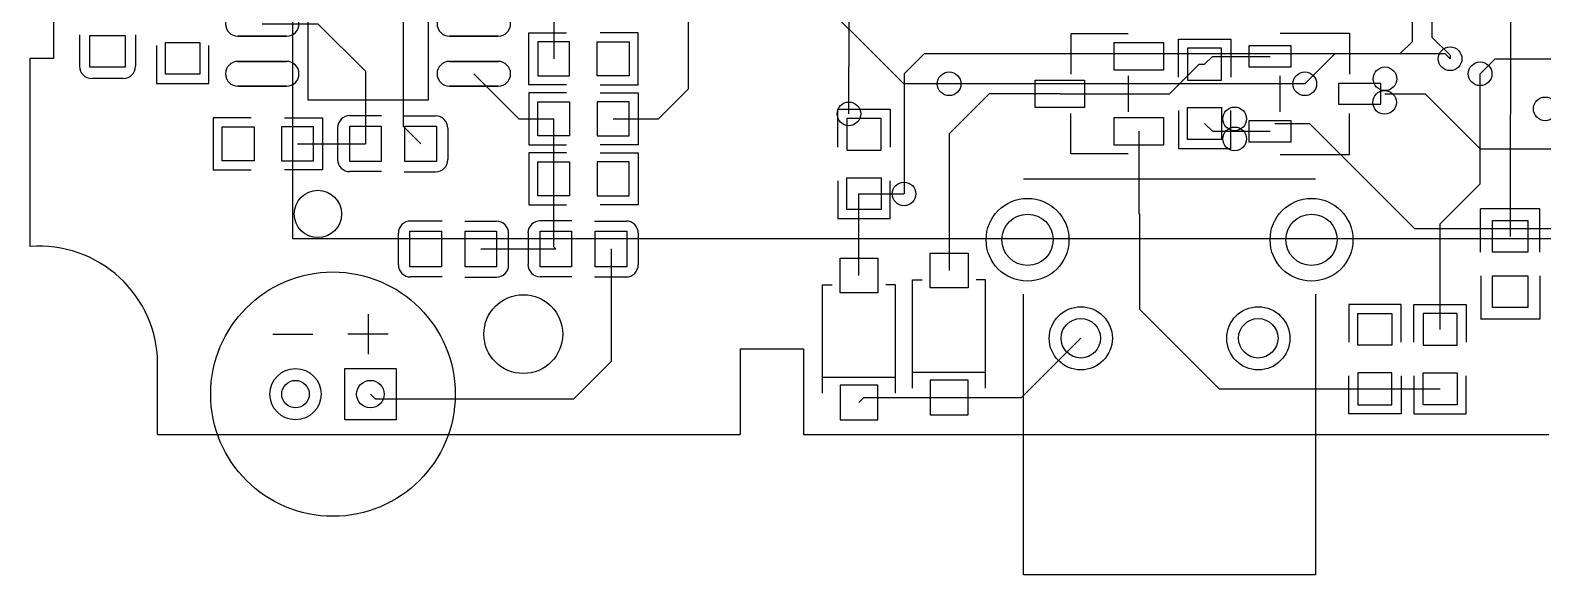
# Model space of a CAD drawing. Header units: millimetres. Extents: x -12.5 to 64.5, y -6.1 to 57.5.
# Drawn here: x -12.5 to 25.84, y -6.11 to 7.71 of the extents above; entities that cross this region are included whole.
import ezdxf

# ---------------------------------------------------------------- set-up
doc = ezdxf.new("R2010")
doc.units = ezdxf.units.MM

msp = doc.modelspace()

# ---------------------------------------------------------------- linework, layer by layer
for points in [[(-5.843, 2.413), (-5.843, 52.413), (63.357, 52.413), (63.357, 2.413), (-5.843, 2.413)], [(-5.458, 11.085), (-2.416, 11.085), (-2.416, 5.933), (-5.458, 5.933), (-5.458, 11.085)], [(-10.091, 7.574), (-10.091, 6.774), (-10.991, 6.774), (-10.991, 7.574)], [(-9.068, 7.397), (-8.204, 7.397), (-8.204, 6.591), (-9.068, 6.591)], [(-7.237, 7.559), (-6.002, 7.559)], [(-1.872, 7.559), (-0.637, 7.559)], [(1.174, 6.553), (1.174, 7.417), (0.368, 7.417), (0.368, 6.553)], [(1.874, 6.553), (1.874, 7.417), (2.68, 7.417), (2.68, 6.553)], [(14.98, 7.396), (16.23, 7.396), (16.23, 6.696), (14.98, 6.696)], [(18.396, 7.312), (18.396, 6.78), (19.466, 6.78), (19.466, 7.312)], [(-7.237, 6.919), (-6.002, 6.919)], [(-1.872, 6.919), (-0.637, 6.919)], [(16.84, 6.446), (17.704, 6.446), (17.704, 7.252), (16.84, 7.252)], [(-7.237, 6.289), (-6.002, 6.289)], [(-1.872, 6.289), (-0.637, 6.289)], [(12.98, 6.446), (14.23, 6.446), (14.23, 5.746), (12.98, 5.746)], [(20.666, 6.362), (20.666, 5.83), (21.736, 5.83), (21.736, 6.362)], [(1.174, 5.893), (1.174, 5.029), (0.368, 5.029), (0.368, 5.893)], [(1.874, 5.893), (1.874, 5.029), (2.68, 5.029), (2.68, 5.893)], [(8.204, 4.668), (9.068, 4.668), (9.068, 5.474), (8.204, 5.474)], [(14.98, 5.496), (16.23, 5.496), (16.23, 4.796), (14.98, 4.796)], [(16.84, 5.746), (17.704, 5.746), (17.704, 4.94), (16.84, 4.94)], [(18.396, 5.412), (18.396, 4.88), (19.466, 4.88), (19.466, 5.412)], [(-6.827, 5.258), (-6.827, 4.394), (-7.633, 4.394), (-7.633, 5.258)], [(-6.127, 5.258), (-6.127, 4.394), (-5.321, 4.394), (-5.321, 5.258)], [(-4.402, 5.276), (-3.602, 5.276), (-3.602, 4.376), (-4.402, 4.376)], [(-3.002, 5.276), (-2.202, 5.276), (-2.202, 4.376), (-3.002, 4.376)], [(1.174, 4.369), (1.174, 3.505), (0.368, 3.505), (0.368, 4.369)], [(1.874, 4.369), (1.874, 3.505), (2.68, 3.505), (2.68, 4.369)], [(8.204, 3.968), (9.068, 3.968), (9.068, 3.162), (8.204, 3.162)], [(25.469, 2.878), (25.469, 2.078), (24.569, 2.078), (24.569, 2.878)], [(-2.078, 1.709), (-2.878, 1.709), (-2.878, 2.609), (-2.078, 2.609)], [(-0.678, 1.709), (-1.478, 1.709), (-1.478, 2.609), (-0.678, 2.609)], [(0.424, 2.609), (1.224, 2.609), (1.224, 1.709), (0.424, 1.709)], [(1.824, 2.609), (2.624, 2.609), (2.624, 1.709), (1.824, 1.709)], [(8.989, 1.043), (8.029, 1.043), (8.029, 1.923), (8.989, 1.923)], [(11.275, 1.17), (10.315, 1.17), (10.315, 2.05), (11.275, 2.05)], [(25.469, 1.478), (25.469, 0.678), (24.569, 0.678), (24.569, 1.478)], [(22.022, -0.285), (21.158, -0.285), (21.158, 0.521), (22.022, 0.521)], [(22.809, -0.285), (23.673, -0.285), (23.673, 0.521), (22.809, 0.521)], [(-3.226, -2.174), (-4.526, -2.174), (-4.526, -0.874), (-3.226, -0.874)], [(22.022, -0.985), (21.158, -0.985), (21.158, -1.791), (22.022, -1.791)], [(22.809, -0.985), (23.673, -0.985), (23.673, -1.791), (22.809, -1.791)], [(8.989, -1.297), (8.029, -1.297), (8.029, -2.177), (8.989, -2.177)], [(11.275, -1.17), (10.315, -1.17), (10.315, -2.05), (11.275, -2.05)]]:
    msp.add_lwpolyline(points, close=True)
for points in [[(2.278, 5.461), (3.428, 5.461), (4.19, 6.223), (4.19, 11.303), (4.19, 11.303)], [(21.844, 6.096), (22.86, 6.096), (24.257, 4.699), (41.401, 4.699), (44.449, 7.747), (44.449, 9.779)], [(-11.9, 7), (-11.9, 9)], [(-1.256, 9.144), (-2.668, 9.144), (-3.049, 8.763), (-3.049, 5.273), (-2.602, 4.826)], [(10.794, 6.35), (9.651, 6.35), (6.857, 9.144), (5.968, 9.144)], [(0.771, 8.636), (0.771, 6.985)], [(22.532, 8.674), (22.532, 7.417), (22.224, 7.112), (20.573, 7.112), (19.811, 6.35)], [(23.032, 8.674), (23.032, 7.536), (23.494, 7.074), (23.494, 6.985)], [(25.031, 8.674), (25.018, 2.479)], [(-6.62, 7.874), (-5.208, 7.874), (-4.001, 6.668), (-4.001, 4.826)], [(8.255, 5.588), (8.262, 8.001)], [(-11.251, 7.594), (-11.251, 6.794)], [(-9.831, 7.594), (-9.831, 6.794)], [(-9.297, 7.321), (-9.297, 6.362), (-7.975, 6.362), (-7.975, 7.321)], [(1.098, 6.324), (0.139, 6.324), (0.139, 7.646), (1.098, 7.646)], [(1.95, 6.324), (2.909, 6.324), (2.909, 7.646), (1.95, 7.646)], [(15.331, 7.622), (13.879, 7.622), (13.879, 6.591)], [(16.611, 6.522), (16.611, 7.481), (17.933, 7.481), (17.933, 6.522)], [(19.19, 7.632), (20.942, 7.632), (20.942, 6.591)], [(-12.5, 7), (-11.9, 7)], [(-12.5, 2.221), (-12.5, 7)], [(23.494, 6.985), (23.367, 7.112), (10.159, 7.112), (9.652, 6.605), (9.652, 3.556)], [(17.271, 6.851), (17.469, 7.046), (18.93, 7.046)], [(24.257, 6.604), (24.638, 6.985), (33.909, 6.985), (33.909, 6.985)], [(-1.256, 6.604), (-0.113, 5.461), (0.771, 5.461)], [(13.606, 6.096), (16.382, 6.096), (17.137, 6.851), (17.271, 6.851)], [(15.331, 6.551), (15.331, 5.641)], [(19.19, 5.641), (19.19, 6.551)], [(23.24, 0.117), (23.24, 2.794), (24.256, 3.81), (24.256, 6.604)], [(-10.141, 6.484), (-10.941, 6.484)], [(19.812, 6.35), (10.795, 6.35)], [(1.098, 6.122), (0.139, 6.122), (0.139, 4.8), (1.098, 4.8)], [(1.95, 6.122), (2.909, 6.122), (2.909, 4.8), (1.95, 4.8)], [(13.606, 6.096), (11.81, 6.096), (10.794, 5.08), (10.794, 1.611)], [(-6.903, 5.487), (-7.862, 5.487), (-7.862, 4.165), (-6.903, 4.165)], [(-6.051, 5.487), (-5.092, 5.487), (-5.092, 4.165), (-6.051, 4.165)], [(-3.598, 5.541), (-4.398, 5.541)], [(-3.022, 5.536), (-2.222, 5.536)], [(0.825, 2.159), (0.771, 2.212), (0.771, 5.461)], [(7.975, 4.744), (7.975, 5.703), (9.297, 5.703), (9.297, 4.744)], [(15.331, 4.57), (13.879, 4.57), (13.879, 5.601)], [(16.611, 5.67), (16.611, 4.711), (17.933, 4.711), (17.933, 5.67)], [(19.19, 4.56), (20.942, 4.56), (20.942, 5.601)], [(-4.707, 5.232), (-4.707, 4.432)], [(-1.912, 5.226), (-1.912, 4.426)], [(15.605, 5.146), (15.605, 3.063), (15.62, 3.048), (15.62, 0.635), (17.645, -1.389), (23.24, -1.389)], [(17.271, 5.342), (17.469, 5.146), (18.93, 5.146)], [(34.652, 0.254), (34.652, 2.667), (22.605, 2.667), (19.938, 5.334), (19.049, 5.334)], [(-5.723, 4.826), (-4.001, 4.826)], [(1.098, 4.598), (0.139, 4.598), (0.139, 3.276), (1.098, 3.276)], [(1.95, 4.598), (2.909, 4.598), (2.909, 3.276), (1.95, 3.276)], [(-3.598, 4.122), (-4.398, 4.122)], [(-3.022, 4.116), (-2.222, 4.116)], [(7.975, 3.892), (7.975, 2.933), (9.297, 2.933), (9.297, 3.892)], [(12.683, 3.943), (20.083, 3.943)], [(8.508, 1.484), (8.508, 3.556), (9.651, 3.556)], [(24.269, 2.078), (24.269, 3.179)], [(25.769, 3.178), (24.269, 3.178)], [(25.769, 2.078), (25.769, 3.179)], [(-2.058, 2.869), (-2.858, 2.869)], [(-1.482, 2.863), (-0.682, 2.863)], [(1.228, 2.874), (0.428, 2.874)], [(1.804, 2.869), (2.604, 2.869)], [(-3.168, 1.759), (-3.168, 2.559)], [(-0.373, 1.753), (-0.373, 2.553)], [(0.119, 2.565), (0.119, 1.765)], [(2.914, 2.559), (2.914, 1.759)], [(2.224, 2.159), (2.224, -0.696), (1.269, -1.651), (-3.75, -1.651), (-3.877, -1.524)], [(-1.078, 2.159), (0.825, 2.159)], [(-2.058, 1.449), (-2.858, 1.449)], [(-1.482, 1.444), (-0.682, 1.444)], [(1.228, 1.455), (0.428, 1.455)], [(1.804, 1.449), (2.604, 1.449)], [(7.583, -1.503), (7.583, 1.249)], [(7.583, 1.249), (7.826, 1.249)], [(9.435, 1.249), (9.192, 1.249)], [(9.435, -1.503), (9.435, 1.249)], [(9.869, -1.376), (9.869, 1.376)], [(9.869, 1.376), (10.112, 1.376)], [(11.721, 1.376), (11.478, 1.376)], [(11.721, -1.376), (11.721, 1.376)], [(24.274, 1.477), (24.274, 0.377)], [(25.774, 1.477), (25.774, 0.377)], [(20.083, 1.016), (20.083, -6.107), (12.683, -6.107), (12.683, 1.016)], [(-3.937, 0.508), (-3.937, -0.508)], [(22.251, -0.209), (22.251, 0.75), (20.929, 0.75), (20.929, -0.209)], [(22.58, -0.209), (22.58, 0.75), (23.902, 0.75), (23.902, -0.209)], [(-6.35, 0), (-5.334, 0)], [(-3.429, 0), (-4.445, 0)], [(25.769, 0.377), (24.269, 0.377)], [(5.5, -0.373), (5.5, -2.55)], [(5.5, -0.373), (7.1, -0.373)], [(7.1, -0.373), (7.1, -2.55)], [(10.794, -1.61), (12.631, -1.61), (14.134, -0.107)], [(-9.27, -2.55), (-9.27, -0.77)], [(7.583, -1.094), (9.435, -1.094)], [(9.869, -0.967), (11.721, -0.967)], [(22.251, -1.061), (22.251, -2.02), (20.929, -2.02), (20.929, -1.061)], [(22.58, -1.061), (22.58, -2.02), (23.902, -2.02), (23.902, -1.061)], [(8.508, -1.737), (8.635, -1.61), (10.794, -1.61)], [(-9.27, -2.55), (5.5, -2.55)], [(7.1, -2.55), (26, -2.55)]]:
    msp.add_lwpolyline(points)
for centre, radius in [((23.495, 6.985), 0.3), ((24.257, 6.604), 0.3), ((10.795, 6.35), 0.3), ((19.812, 6.35), 0.3), ((21.844, 6.477), 0.3), ((21.835, 5.879), 0.3), ((8.255, 5.588), 0.3), ((18.034, 5.461), 0.3), ((25.908, 5.715), 0.3), ((18.034, 4.953), 0.3), ((9.652, 3.556), 0.3), ((-5.208, 3.048), 0.6), ((12.783, 2.393), 1.05), ((19.983, 2.393), 1.05), ((12.783, 2.393), 0.65), ((19.983, 2.393), 0.65), ((-4.826, -1.524), 3.1), ((0, 0), 1), ((14.133, -0.107), 0.8), ((14.133, -0.107), 0.5), ((18.633, -0.107), 0.8), ((18.633, -0.107), 0.5), ((-5.776, -1.524), 0.65), ((-5.776, -1.524), 0.35), ((-3.876, -1.524), 0.35)]:
    msp.add_circle(centre, radius)
for centre, radius, start, end in [((-7.237, 7.874), 0.315, 450, 270), ((-6.002, 7.874), 0.315, 270, 450), ((-1.872, 7.874), 0.315, 450, 270), ((-0.637, 7.874), 0.315, 270, 450), ((-7.237, 6.604), 0.315, 450, 270), ((-6.002, 6.604), 0.315, 270, 450), ((-1.872, 6.604), 0.315, 450, 270), ((-0.637, 6.604), 0.315, 270, 450), ((-10.941, 6.794), 0.31, 180, 270), ((-10.141, 6.794), 0.31, 270, 0), ((-4.398, 5.232), 0.31, 90, 180), ((-2.222, 5.226), 0.31, 359.9953, 90), ((-4.398, 4.432), 0.31, 179.9953, 270), ((-2.222, 4.426), 0.31, 270, 0), ((-2.858, 2.559), 0.31, 90, 180), ((-0.682, 2.553), 0.31, 359.9953, 90), ((0.428, 2.565), 0.31, 90, 180), ((2.604, 2.559), 0.31, 359.9953, 90), ((-12.27, -0.77), 3, 0.0031, 94.3969), ((-2.858, 1.759), 0.31, 179.9953, 270), ((-0.682, 1.753), 0.31, 270, 0), ((0.428, 1.765), 0.31, 179.9953, 270), ((2.604, 1.759), 0.31, 270, 0)]:
    msp.add_arc(centre, radius, start, end)

doc.saveas('drawing.dxf')
